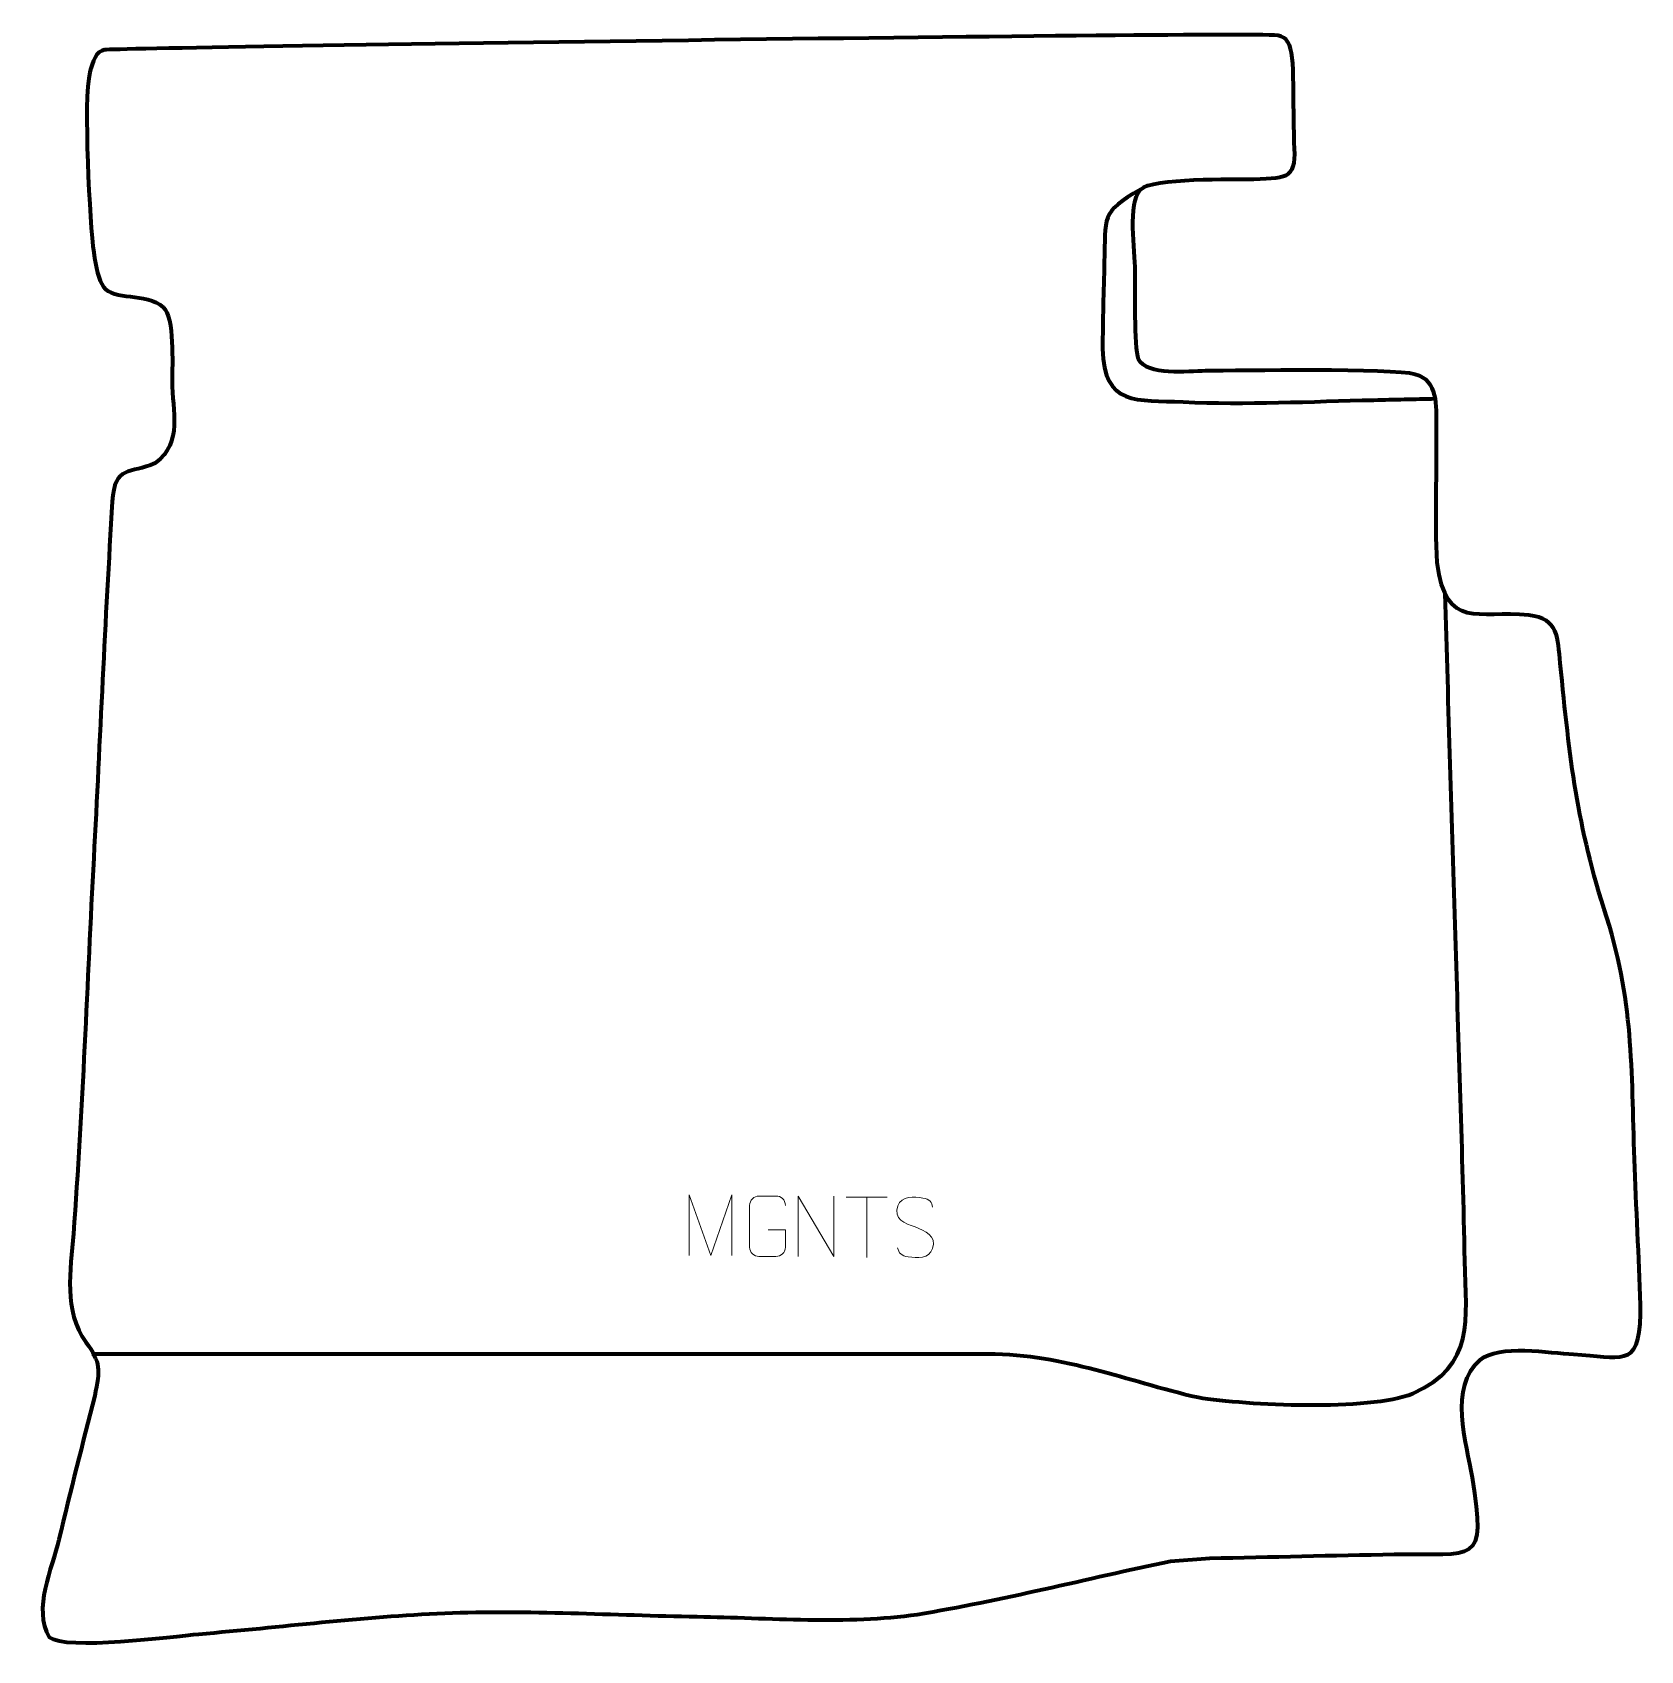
# Model space of a CAD drawing. Header units: millimetres. Extents: x -660 to 4, y 73 to 741.
import ezdxf

# ---------------------------------------------------------------- set-up
doc = ezdxf.new("R2010")
doc.units = ezdxf.units.MM
doc.header["$MEASUREMENT"] = 0
doc.layers.add('layer 2', color=7, linetype='Continuous')
doc.layers.add('layer 3', color=7, linetype='Continuous')

msp = doc.modelspace()

# ---------------------------------------------------------------- linework, layer by layer
at = {"layer": 'layer 2', "color": 142, "lineweight": 158}
for points, knots in [([(-202.338, 676.4694), (-219.0155, 667.0288), (-216.7831, 665.048), (-217.3122, 646.3545), (-217.3122, 646.3545), (-217.6505, 634.4019), (-218.004, 622.5614), (-218.03, 610.597), (-218.03, 610.597), (-217.4157, 586.8208), (-203.9481, 589.6265), (-184.7296, 588.7287), (-184.7296, 588.7287), (-158.9931, 587.5265), (-131.8028, 588.9098), (-105.9177, 589.5029), (-105.9177, 589.5029), (-97.4546, 589.6968), (-88.9914, 589.8908), (-80.5283, 590.0847)], [0, 0, 0, 0, 0.16666667, 0.16666667, 0.16666667, 0.16666667, 0.33333333, 0.33333333, 0.33333333, 0.33333333, 0.5, 0.5, 0.5, 0.5, 0.66666667, 0.66666667, 0.66666667, 0.66666667, 1, 1, 1, 1]), ([(-635.7137, 195.4881), (-512.2729, 195.5079), (-388.8318, 195.5688), (-265.3914, 195.5886), (-265.3914, 195.5886), (-232.7386, 195.1563), (-209.1568, 184.6764), (-178.6003, 177.5798), (-178.6003, 177.5798), (-158.5738, 174.2814), (-108.1144, 171.9829), (-89.8465, 179.1198), (-89.8465, 179.1198), (-63.9013, 191.0518), (-67.8297, 209.2583), (-68.3387, 233.9617), (-68.3387, 233.9617), (-69.2618, 278.7637), (-70.8782, 323.521), (-72.2168, 368.3092), (-72.2168, 368.3092), (-73.6197, 415.3938), (-75.0893, 462.4765), (-76.4973, 509.561)], [0, 0, 0, 0, 0.14285714, 0.14285714, 0.14285714, 0.14285714, 0.28571429, 0.28571429, 0.28571429, 0.28571429, 0.42857143, 0.42857143, 0.42857143, 0.42857143, 0.57142857, 0.57142857, 0.57142857, 0.57142857, 0.71428571, 0.71428571, 0.71428571, 0.71428571, 1, 1, 1, 1])]:
    msp.add_open_spline(points, degree=3, knots=knots, dxfattribs=at)
at = {"layer": 'layer 2', "color": 250, "lineweight": 9}
for points, knots in [([(-388.8637, 236.2245), (-388.8637, 236.2245), (-388.8637, 261.1824), (-388.8637, 261.1824), (-388.8637, 261.1824), (-388.8637, 261.1824), (-379.9386, 236.2245), (-379.9386, 236.2245), (-379.9386, 236.2245), (-379.9386, 236.2245), (-371.1787, 261.1819), (-371.1787, 261.1819), (-371.1787, 261.1819), (-371.1787, 261.1819), (-371.1787, 236.2245), (-371.1787, 236.2245)], [0, 0, 0, 0, 0.2, 0.2, 0.2, 0.2, 0.4, 0.4, 0.4, 0.4, 0.6, 0.6, 0.6, 0.6, 1, 1, 1, 1]), ([(-356.2147, 246.7506), (-356.2147, 246.7506), (-349.0466, 246.7506), (-349.0466, 246.7506), (-349.0466, 246.7506), (-349.0466, 246.7506), (-349.0466, 239.5825), (-349.0466, 239.5825), (-349.0466, 239.5825), (-349.1863, 237.2591), (-350.8635, 235.7795), (-353.0113, 235.7687), (-353.0113, 235.7687), (-355.3431, 235.7691), (-357.6751, 235.7691), (-360.0066, 235.7687), (-360.0066, 235.7687), (-361.9315, 235.6633), (-363.9037, 237.5478), (-363.8925, 239.5651), (-363.8925, 239.5651), (-363.8921, 245.3352), (-363.8921, 251.1049), (-363.8925, 256.8742), (-363.8925, 256.8742), (-363.8883, 259.0123), (-362.1415, 260.7315), (-359.9892, 260.7181), (-359.9892, 260.7181), (-357.6635, 260.7181), (-355.3374, 260.7181), (-353.0113, 260.7181), (-353.0113, 260.7181), (-351.0646, 260.7535), (-349.0732, 259.262), (-349.0466, 256.8243)], [0, 0, 0, 0, 0.1, 0.1, 0.1, 0.1, 0.2, 0.2, 0.2, 0.2, 0.3, 0.3, 0.3, 0.3, 0.4, 0.4, 0.4, 0.4, 0.5, 0.5, 0.5, 0.5, 0.6, 0.6, 0.6, 0.6, 0.7, 0.7, 0.7, 0.7, 0.8, 0.8, 0.8, 0.8, 1, 1, 1, 1]), ([(-343.797, 235.7649), (-343.797, 235.7649), (-343.797, 260.7184), (-343.797, 260.7184), (-343.797, 260.7184), (-343.797, 260.7184), (-329.1422, 235.7649), (-329.1422, 235.7649), (-329.1422, 235.7649), (-329.1422, 235.7649), (-329.1422, 260.7184), (-329.1422, 260.7184)], [0, 0, 0, 0, 0.25, 0.25, 0.25, 0.25, 0.5, 0.5, 0.5, 0.5, 1, 1, 1, 1]), ([(-295.4747, 247.9405), (-299.723, 249.4109), (-304.6311, 251.2067), (-302.626, 256.727), (-302.626, 256.727), (-301.1225, 260.8669), (-295.9089, 260.4784), (-292.3053, 259.8773), (-292.3053, 259.8773), (-289.4447, 259.4001), (-288.58, 258.1869), (-288.2694, 256.1028)], [0, 0, 0, 0, 0.25, 0.25, 0.25, 0.25, 0.5, 0.5, 0.5, 0.5, 1, 1, 1, 1]), ([(-295.4747, 247.9404), (-291.4561, 246.2937), (-286.4266, 244.4054), (-288.2606, 239.0451), (-288.2606, 239.0451), (-289.7204, 234.7787), (-294.6312, 235.0354), (-298.3573, 235.5901), (-298.3573, 235.5901), (-301.1073, 235.9999), (-302.3282, 237.2134), (-302.7062, 239.3256)], [0, 0, 0, 0, 0.25, 0.25, 0.25, 0.25, 0.5, 0.5, 0.5, 0.5, 1, 1, 1, 1])]:
    msp.add_open_spline(points, degree=3, knots=knots, dxfattribs=at)
for points in [[(-323.9738, 260.2199), (-323.9738, 260.2199), (-306.9866, 260.2199), (-306.9866, 260.2199)], [(-315.48, 235.2899), (-315.48, 235.2899), (-315.48, 260.2434), (-315.48, 260.2434)]]:
    msp.add_open_spline(points, degree=3, dxfattribs=at)
at = {"layer": 'layer 3', "color": 242, "lineweight": 158}
msp.add_open_spline([(-138.8189, 695.9251), (-137.8583, 681.2908), (-140.4136, 681.3385), (-155.5432, 680.7285), (-155.5432, 680.7285), (-163.7843, 680.5617), (-197.7049, 681.4492), (-202.338, 676.4694), (-202.338, 676.4694), (-207.7005, 670.7056), (-204.5726, 651.1687), (-204.5725, 642.8204), (-204.5725, 642.8204), (-204.5724, 635.9279), (-204.9852, 611.5902), (-203.128, 606.3583), (-203.128, 606.3583), (-199.7088, 599.2435), (-182.6345, 601.4636), (-175.6583, 601.5082), (-175.6583, 601.5082), (-161.1979, 601.5897), (-98.3311, 602.7364), (-88.8394, 600.0774), (-88.8394, 600.0774), (-78.9688, 597.3121), (-80.2429, 587.248), (-80.0528, 578.5075), (-80.0528, 578.5075), (-79.7567, 560.0537), (-80.7047, 540.5507), (-79.8135, 522.3268), (-79.8135, 522.3268), (-75.826, 493.8021), (-63.2911, 502.9557), (-41.8372, 500.6032), (-41.8372, 500.6032), (-29.5167, 499.2522), (-30.0593, 491.3403), (-28.8982, 480.7433), (-28.8982, 480.7433), (-24.9553, 441.064), (-22.1212, 414.179), (-9.6603, 375.6961), (-9.6603, 375.6961), (1.9309, 338.9053), (0.4081, 310.0837), (1.8583, 272.3466), (1.8583, 272.3466), (2.6433, 252.2702), (3.8094, 231.9833), (4.3074, 211.9295), (4.3074, 211.9295), (3.7432, 188.7176), (-4.2431, 194.6035), (-23.4216, 195.3688), (-23.4216, 195.3688), (-33.2081, 195.9057), (-54.3895, 199.576), (-62.0102, 193.0504), (-62.0102, 193.0504), (-75.1609, 181.7894), (-67.6064, 158.8043), (-65.1683, 144.4083), (-65.1683, 144.4083), (-59.2579, 107.6082), (-64.0039, 113.3145), (-97.53, 112.7538), (-97.53, 112.7538), (-122.94, 112.3288), (-148.3443, 111.6165), (-173.7539, 111.1514), (-173.7539, 111.1514), (-173.7539, 111.1514), (-189.9596, 109.9608), (-189.9596, 109.9608), (-189.9596, 109.9608), (-224.414, 102.6789), (-260.0829, 93.6553), (-294.6579, 87.9261), (-294.6579, 87.9261), (-322.9651, 83.7783), (-356.637, 86.55), (-385.594, 87.0203), (-385.594, 87.0203), (-419.731, 87.6194), (-455.9756, 89.7547), (-489.8837, 88.4617), (-489.8837, 88.4617), (-523.4035, 86.9626), (-557.9093, 82.6799), (-591.5039, 79.8124), (-591.5039, 79.8124), (-602.0373, 78.8308), (-646.7581, 72.9524), (-653.2762, 78.5611), (-653.2762, 78.5611), (-660.2647, 90.0285), (-652.1107, 106.9231), (-649.2687, 118.8748), (-649.2687, 118.8748), (-644.5579, 138.7828), (-639.525, 158.3628), (-634.5108, 178.1774), (-634.5108, 178.1774), (-632.2172, 189.0349), (-631.953, 191.8905), (-638.1699, 200.3737), (-638.1699, 200.3737), (-647.4912, 213.0927), (-644.487, 230.1298), (-643.3241, 245.0682), (-643.3241, 245.0682), (-639.4496, 296.5054), (-637.6901, 348.7254), (-634.8932, 400.321), (-634.8932, 400.321), (-632.3121, 449.4598), (-630.3049, 498.4528), (-627.2176, 547.5895), (-627.2176, 547.5895), (-626.2587, 562.852), (-619.9812, 558.7955), (-609.4828, 563.3705), (-609.4828, 563.3705), (-597.9077, 572.3191), (-602.4809, 584.5282), (-602.5527, 597.4849), (-602.5527, 597.4849), (-602.4624, 603.7732), (-601.4829, 623.8306), (-606.2037, 627.871), (-606.2037, 627.871), (-613.3897, 634.0212), (-626.7821, 630.5149), (-630.8374, 636.2772), (-630.8374, 636.2772), (-632.7955, 639.0594), (-634.0726, 644.215), (-634.9217, 650.4331), (-634.9217, 650.4331), (-636.4886, 661.9077), (-639.3719, 713.7829), (-636.517, 724.8557), (-636.517, 724.8557), (-635.4089, 729.1539), (-633.8487, 733.7519), (-630.3968, 734.119), (-630.3968, 734.119), (-622.2085, 734.9898), (-185.2751, 741.3526), (-147.0575, 740.1831), (-147.0575, 740.1831), (-138.371, 739.9173), (-139.4578, 731.7168), (-139.0569, 707.7019), (-139.0569, 707.7019), (-138.9914, 703.7738), (-138.9227, 699.8527), (-138.8189, 695.9251)], degree=3, knots=[0, 0, 0, 0, 0.02439024, 0.02439024, 0.02439024, 0.02439024, 0.04878049, 0.04878049, 0.04878049, 0.04878049, 0.07317073, 0.07317073, 0.07317073, 0.07317073, 0.09756098, 0.09756098, 0.09756098, 0.09756098, 0.12195122, 0.12195122, 0.12195122, 0.12195122, 0.14634146, 0.14634146, 0.14634146, 0.14634146, 0.17073171, 0.17073171, 0.17073171, 0.17073171, 0.19512195, 0.19512195, 0.19512195, 0.19512195, 0.2195122, 0.2195122, 0.2195122, 0.2195122, 0.24390244, 0.24390244, 0.24390244, 0.24390244, 0.26829268, 0.26829268, 0.26829268, 0.26829268, 0.29268293, 0.29268293, 0.29268293, 0.29268293, 0.31707317, 0.31707317, 0.31707317, 0.31707317, 0.34146341, 0.34146341, 0.34146341, 0.34146341, 0.36585366, 0.36585366, 0.36585366, 0.36585366, 0.3902439, 0.3902439, 0.3902439, 0.3902439, 0.41463415, 0.41463415, 0.41463415, 0.41463415, 0.43902439, 0.43902439, 0.43902439, 0.43902439, 0.46341463, 0.46341463, 0.46341463, 0.46341463, 0.48780488, 0.48780488, 0.48780488, 0.48780488, 0.51219512, 0.51219512, 0.51219512, 0.51219512, 0.53658537, 0.53658537, 0.53658537, 0.53658537, 0.56097561, 0.56097561, 0.56097561, 0.56097561, 0.58536585, 0.58536585, 0.58536585, 0.58536585, 0.6097561, 0.6097561, 0.6097561, 0.6097561, 0.63414634, 0.63414634, 0.63414634, 0.63414634, 0.65853659, 0.65853659, 0.65853659, 0.65853659, 0.68292683, 0.68292683, 0.68292683, 0.68292683, 0.70731707, 0.70731707, 0.70731707, 0.70731707, 0.73170732, 0.73170732, 0.73170732, 0.73170732, 0.75609756, 0.75609756, 0.75609756, 0.75609756, 0.7804878, 0.7804878, 0.7804878, 0.7804878, 0.80487805, 0.80487805, 0.80487805, 0.80487805, 0.82926829, 0.82926829, 0.82926829, 0.82926829, 0.85365854, 0.85365854, 0.85365854, 0.85365854, 0.87804878, 0.87804878, 0.87804878, 0.87804878, 0.90243902, 0.90243902, 0.90243902, 0.90243902, 0.92682927, 0.92682927, 0.92682927, 0.92682927, 0.95121951, 0.95121951, 0.95121951, 0.95121951, 1, 1, 1, 1], dxfattribs=at)

doc.saveas('drawing.dxf')
